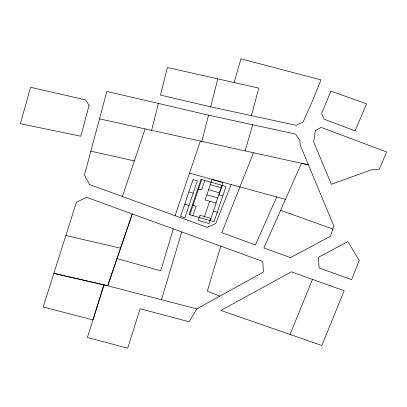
<?xml version="1.0" encoding="UTF-8"?>
<svg xmlns="http://www.w3.org/2000/svg" width="407" height="407" viewBox="0 0 407 407"><rect width="100%" height="100%" fill="white"/><g stroke="black" fill="none" stroke-linecap="round" stroke-linejoin="round"><path stroke-width="0.61" d="M151.638 130.337L158.384 103.429L208.521 115.176L295.497 134.071L299.878 140.303L300.188 144.963L333.903 226.099L330.377 236.319L290.445 257.631L263.868 247.97L301.445 163.314L308.465 164.86L99.501 118.854L84.422 175.147L89.571 184.585L207.036 227.299L215.756 223.56L231.191 184.559M201.831 141.382L208.521 115.176M251.424 115.649L258.745 88.1L167.389 67.481L160.47 95.075L210.653 106.843L217.801 78.866M99.501 118.854L106.822 91.453L158.384 103.429M234.106 82.54L240.939 58.837L320.996 79.879L312.739 100.29L303.144 121.968L296.184 125.31L210.653 106.843M245.111 150.911L252.686 124.771M161.472 299.725L181.776 231.97L86.706 197.364L76.47 202.142L43.167 306.985L92.944 319.902L103.978 284.829L196.83 308.888L263.421 272.069L262.744 261.431L181.776 231.97M220.803 246.169L207.316 291.203L219.922 296.123M173.301 228.887L160.729 270.797L117.007 258.598L107.692 285.785L53.861 273.362L103.978 284.829L87.393 337.515L127.701 348.163L140.125 308.771L189.123 321.759L196.83 308.888M122.405 196.525L145.136 128.897M175.081 215.679L200.381 141.061M189.82 214.794L201.76 179.568M192.908 215.674L196.108 206.242L193.015 205.362M204.848 180.449L201.653 189.881L198.56 189.001M204.472 216.595L209.671 201.256M210.765 218.396L209.03 223.509L198.209 220.416L199.939 215.303L210.963 218.452M215.964 203.057L222.899 182.606L212.072 179.512L205.138 199.964L216.163 203.113L210.231 220.619M222.171 185.394L218.971 194.826L222.797 195.92M117.007 258.598L132.285 213.945L107.692 285.785M253.449 152.737L221.815 232.667L255.438 244.902L276.724 196.973M290.043 334.457L312.464 279.39L344.149 290.756L321.871 345.502L220.899 310.434L291.356 271.815L312.464 279.39M90.847 151.17L134.381 160.892M65.873 235.505L120.564 248.189M189.484 173.189L285.46 199.354M210.338 184.625L221.164 187.719M208.608 189.738L219.429 192.832M206.873 194.851L217.699 197.944M188.858 191.951L193.193 193.188M213.426 211.187L217.252 212.281M184.702 204.222L189.031 205.459M280.581 210.302L332.875 229.07M315.374 130.561L313.67 141.972L331.359 184.295L372.324 169.495L379.238 169.292L386.65 151.979L321.22 127.411L315.374 130.561M89.077 105.342L80.815 136.228L20.35 123.703L30.611 87.307L85.597 99.878L89.077 105.342M193.02 179.68L180.54 216.493L184.87 217.73L197.349 180.917L193.02 179.68M201.022 179.36L189.082 214.586L214.057 221.713L225.997 186.487L201.022 179.36M359.178 260.526L351.623 279.64L319.124 267.974L318.406 257.316L347.929 241.549L359.178 260.526M330.952 91.122L321.622 113.395L324.211 119.266L355.072 130.871L366.615 103.871L330.952 91.122"/></g></svg>
